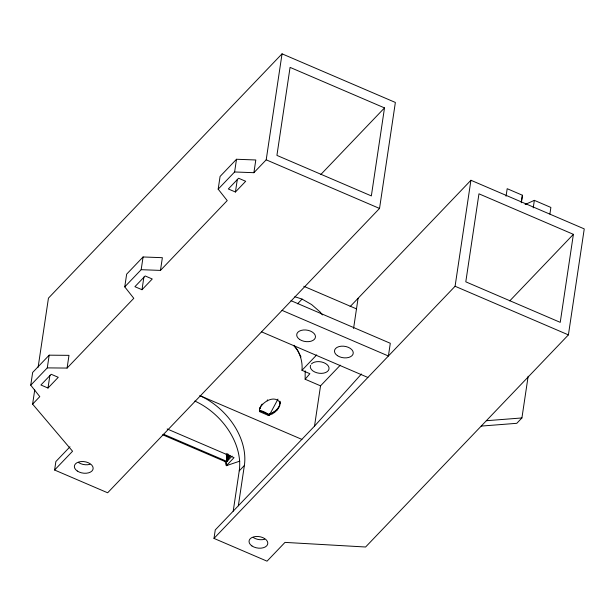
<?xml version="1.0" encoding="UTF-8"?>
<svg xmlns="http://www.w3.org/2000/svg" width="615" height="615" viewBox="0 0 615 615"><rect width="100%" height="100%" fill="white"/><g stroke="black" fill="none" stroke-linecap="round" stroke-linejoin="round"><path stroke-width="0.92" d="M340.303 365.172L320.538 385.843L305.148 379.24L309.875 373.705L301.98 370.307C302.841 361.32 299.759 352.172 294.039 345.246M305.148 379.24L305.171 370.837M227.043 453.778L226.343 465.693L239.85 461.112M227.865 453.847L226.973 461.45L225.098 461.573L162.629 434.767M30.75 385.182L32.649 372.459L49.185 355.17L68.988 355.347L67.089 368.07L47.286 367.885L30.75 385.182L39.783 396.621L32.61 404.132L72.562 451.241L54.604 470.021L107.656 492.784L379.532 208.447L395.368 102.451L282.047 53.828L48.447 298.137L38.122 367.224M32.61 404.132L34.732 389.933M47.286 367.885L49.185 355.17M48.001 388.034L58.256 377.303L51.176 374.266L40.913 384.998L48.001 388.034L49.9 375.319M54.604 470.021L55.873 461.542L69.979 446.79M124.753 286.867L126.652 274.152L143.08 256.97L162.375 257.685L160.469 270.4L141.173 269.693L124.753 286.867L133.786 298.313L67.089 368.07M141.173 269.693L143.08 256.97M142.004 289.719L152.259 278.995L145.178 275.95L134.916 286.682L142.004 289.719L143.902 277.004M218.179 189.159L220.078 176.436L236.506 159.262L255.802 159.977L253.895 172.692L234.607 171.977L218.179 189.159L227.212 200.598L160.469 270.4M234.607 171.977L236.506 159.262M235.43 192.011L245.685 181.279L238.605 178.242L228.342 188.974L235.43 192.011L237.329 179.296M253.895 172.692L266.203 159.823L282.047 53.828M350.127 306.608L470.929 180.264L584.25 228.895L568.406 334.883L365.594 547.004L284.999 542.392L267.041 561.172L213.989 538.409L215.258 529.93L314.519 426.118L361.428 374.02M233.216 511.15L239.235 470.875L244.363 465.509A60.923 44.334 43.7 0 0 199.952 395.676M238.343 505.784L244.363 465.509M259.515 411.604L259.538 409.751L259.515 411.604L268.209 415.34C274.459 413.841 281.178 408.129 279.856 401.118L279.979 404.009L280.132 402.986M260.691 406.184L259.807 408.668C262.497 401.787 274.205 394.892 279.702 402.133M267.287 400.842L267.44 399.827M268.209 415.34L268.363 414.326L267.456 413.68A8.118 2.514 29.4 0 0 260.368 410.643L259.661 410.589L268.363 414.326C273.237 413.165 277.726 409.744 279.71 405.093L279.556 406.108M269.401 415.063L277.98 399.097M269.524 415.017L269.67 414.003M272.076 413.933L272.23 412.919M273.959 412.75L274.106 411.735M274.282 412.542L274.436 411.52M274.59 412.35L274.744 411.327M276.765 410.428L276.919 409.405M278.457 408.299L278.61 407.284M314.519 426.118L320.538 385.843M384.506 107.902L371.352 195.916L276.919 155.395L290.072 67.381L384.506 107.902L320.776 174.552M353.564 328.479L358.076 298.298M213.989 538.409L455.085 286.259L470.929 180.264M506.06 196.231L507.183 188.697L522.419 195.232L521.289 202.766M521.336 202.42L522.419 195.232M533.228 207.893L534.358 200.352L550.886 207.447L549.902 214.043M481.207 426.087L516.792 423.312L521.92 417.946L528.162 376.219M573.388 234.338L560.234 322.352L465.793 281.831L478.954 193.817L573.388 234.338L509.743 300.896M259.384 410.766L259.961 407.645M228.496 454.9L226.973 461.45L163.628 434.267M229.164 455.108L226.973 461.45L232.101 456.084M227.642 459.659L226.973 461.45L226.274 453.832M229.71 455.354L226.973 461.45L230.11 455.515M261.06 405.454L262.19 404.04M297.522 303.841L302.073 299.082L311.628 304.579L320.146 311.997L322.437 314.934M301.98 370.307L316.725 354.886M525.118 204.526L534.358 200.352M486.334 420.721L521.92 417.946M294.839 296.745L302.073 299.082M266.203 159.823L379.532 208.447M455.085 286.259L568.406 334.883M303.764 286.267L356.492 308.891M290.995 300.674L390.302 343.285L388.403 356L282.062 310.375M261.544 331.839L367.885 377.464M200.083 395.714L301.911 439.402M167.165 428.955L234.038 457.645L226.343 465.693L225.098 461.573M293.616 345.453L297.668 350.504L300.996 356.969M311.398 363.942A9.471 5.781 8.5 0 1 327.218 364.733A9.471 5.781 8.5 0 1 321.53 373.367A9.471 5.781 8.5 0 1 310.514 365.279M194.824 401.041A60.923 44.334 43.7 0 1 239.235 470.875M89.936 464.333A9.471 5.781 8.5 0 1 78.551 462.534M264.596 539.278A9.471 5.781 8.5 0 1 253.211 537.472M299.613 339.434A9.471 5.781 8.5 0 0 315.226 338.027A9.471 5.781 8.5 0 0 303.418 329.994A9.471 5.781 8.5 0 0 299.613 339.434M337.389 355.639A9.471 5.781 8.5 0 0 353.002 354.232A9.471 5.781 8.5 0 0 341.194 346.199A9.471 5.781 8.5 0 0 337.389 355.639M77.282 471.013A9.471 5.781 8.5 0 0 92.896 469.606A9.471 5.781 8.5 0 0 81.088 461.565A9.471 5.781 8.5 0 0 77.282 471.013M251.942 545.951A9.471 5.781 8.5 0 0 267.556 544.544A9.471 5.781 8.5 0 0 255.748 536.511A9.471 5.781 8.5 0 0 251.942 545.951"/></g></svg>
